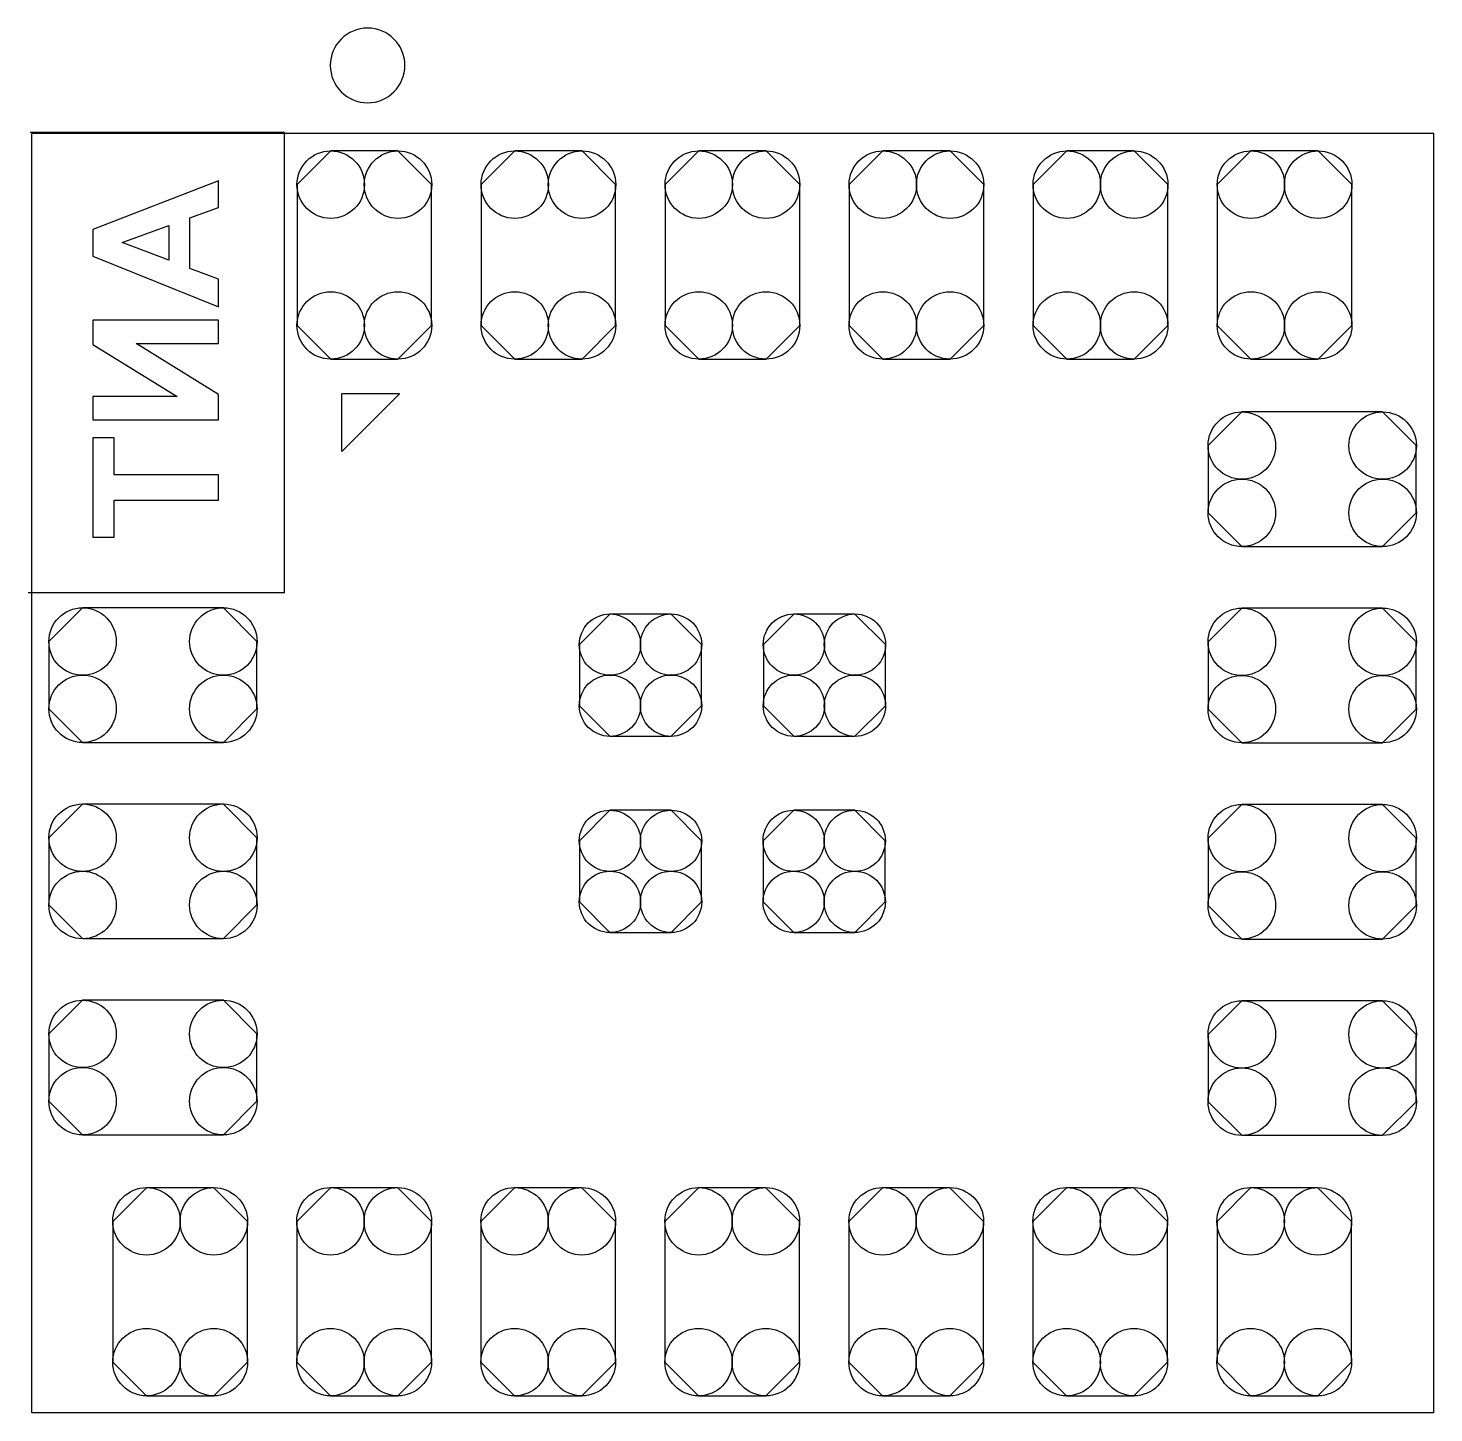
# Model space of a CAD drawing. Extents: x 91.79 to 97.53, y 79.02 to 84.66.
import ezdxf

# ---------------------------------------------------------------- set-up
doc = ezdxf.new("R2010")
doc.units = 0
doc.layers.get('0').update_dxf_attribs({"linetype": 'CONTINUOUS'})
for name, color, linetype in [('gtl', 1, 'CONTINUOUS'), ('gto', 4, 'CONTINUOUS'), ('gtp', 8, 'CONTINUOUS'), ('gts', 1, 'CONTINUOUS')]:
    doc.layers.add(name, color=color, linetype=linetype)

# ---------------------------------------------------------------- blocks, each defined once
blk = doc.blocks.new('D10')
blk.add_lwpolyline([(0.24892, -0.12446), (0.24892, 0.12446), (0.12446, 0.24892), (-0.12446, 0.24892), (-0.24892, 0.12446), (-0.24892, -0.12446), (-0.12446, -0.24892), (0.12446, -0.24892)], close=True)
for centre in [(-0.12446, 0.12446), (0.12446, 0.12446), (-0.12446, -0.12446), (0.12446, -0.12446)]:
    blk.add_circle(centre, 0.125)
blk = doc.blocks.new('D11')
blk.add_lwpolyline([(0.42418, -0.13716), (0.42418, 0.13716), (0.28702, 0.27432), (-0.28702, 0.27432), (-0.42418, 0.13716), (-0.42418, -0.13716), (-0.28702, -0.27432), (0.28702, -0.27432)], close=True)
for centre in [(-0.28702, 0.13716), (0.28702, 0.13716), (-0.28702, -0.13716), (0.28702, -0.13716)]:
    blk.add_circle(centre, 0.1375)
blk = doc.blocks.new('D12')
blk.add_lwpolyline([(0.13716, 0.42418), (-0.13716, 0.42418), (-0.27432, 0.28702), (-0.27432, -0.28702), (-0.13716, -0.42418), (0.13716, -0.42418), (0.27432, -0.28702), (0.27432, 0.28702)], close=True)
for centre in [(-0.13716, 0.28702), (0.13716, 0.28702), (-0.13716, -0.28702), (0.13716, -0.28702)]:
    blk.add_circle(centre, 0.1375)

msp = doc.modelspace()

# ---------------------------------------------------------------- linework, layer by layer
at = {"layer": 'gto', "color": 4}
msp.add_lwpolyline([(93.026686, 84.510169), (93.026686, 84.510169), (93.026686, 84.510169, 1), (93.331087, 84.510169), (93.331087, 84.510169), (93.331087, 84.510169, 1), (93.026686, 84.510169), (93.026686, 84.510169)], format="xyb", dxfattribs=at)
for points in [[(92.840686, 82.359165), (92.840686, 84.236168), (91.803684, 84.236168)], [(97.526695, 84.232168), (91.809684, 84.232168)], [(97.526695, 79.016158), (91.809684, 79.016158), (91.809684, 84.232168)], [(97.526695, 79.016158), (97.526695, 84.232168)], [(92.058384, 83.841368), (92.058384, 83.732167), (92.570685, 83.526267), (92.570685, 83.638567), (92.454485, 83.682267), (92.454485, 83.888868), (92.570685, 83.930968), (92.570685, 84.040168), (92.058384, 83.841368)], [(92.367985, 83.856968), (92.367985, 83.715767), (92.177684, 83.787568), (92.367985, 83.856968)], [(92.058384, 83.371867), (92.402285, 83.160566), (92.058384, 83.160566), (92.058384, 83.064666), (92.570685, 83.064666), (92.570685, 83.168366), (92.234584, 83.375767), (92.570685, 83.375767), (92.570685, 83.471667), (92.058384, 83.471667), (92.058384, 83.371867)], [(93.309387, 83.171866), (93.073986, 83.171866)], [(93.073986, 82.936466), (93.073986, 83.171866)], [(93.309387, 83.171866), (93.073986, 82.936466)], [(92.058384, 82.586665), (92.144884, 82.586665), (92.144884, 82.737165), (92.570685, 82.737165), (92.570685, 82.840866), (92.144884, 82.840866), (92.144884, 82.991366), (92.058384, 82.991366), (92.058384, 82.586665)], [(92.840686, 82.359165), (91.794684, 82.359165)]]:
    msp.add_lwpolyline(points, dxfattribs=at)

# ---------------------------------------------------------------- block references
at = {"layer": 'gtl'}
for name, p in [('D12', (93.165686, 83.737167)), ('D12', (93.916088, 83.737167)), ('D12', (94.666489, 83.737167)), ('D12', (95.416891, 83.737167)), ('D12', (96.167292, 83.737167)), ('D12', (96.917694, 83.737167)), ('D11', (97.030694, 82.823166)), ('D11', (92.303685, 82.024164)), ('D10', (94.291689, 82.024164)), ('D10', (95.04169, 82.024164)), ('D11', (97.030694, 82.022864)), ('D11', (92.303685, 81.224162)), ('D10', (94.291689, 81.224162)), ('D10', (95.04069, 81.224162)), ('D11', (97.030694, 81.222462)), ('D11', (92.303685, 80.424161)), ('D11', (97.030694, 80.422161)), ('D12', (92.414685, 79.510159)), ('D12', (93.164986, 79.510159)), ('D12', (93.915388, 79.510159)), ('D12', (94.665689, 79.510159)), ('D12', (95.415991, 79.510159)), ('D12', (96.166392, 79.510159)), ('D12', (96.916694, 79.510159))]:
    msp.add_blockref(name, p, dxfattribs=at)
at = {"layer": 'gtp'}
for name, p in [('D12', (93.165686, 83.737167)), ('D12', (93.916088, 83.737167)), ('D12', (94.666489, 83.737167)), ('D12', (95.416891, 83.737167)), ('D12', (96.167292, 83.737167)), ('D12', (96.917694, 83.737167)), ('D11', (97.030694, 82.823166)), ('D11', (92.303685, 82.024164)), ('D10', (94.291689, 82.024164)), ('D10', (95.04169, 82.024164)), ('D11', (97.030694, 82.022864)), ('D11', (92.303685, 81.224162)), ('D10', (94.291689, 81.224162)), ('D10', (95.04069, 81.224162)), ('D11', (97.030694, 81.222462)), ('D11', (92.303685, 80.424161)), ('D11', (97.030694, 80.422161)), ('D12', (92.414685, 79.510159)), ('D12', (93.164986, 79.510159)), ('D12', (93.915388, 79.510159)), ('D12', (94.665689, 79.510159)), ('D12', (95.415991, 79.510159)), ('D12', (96.166392, 79.510159)), ('D12', (96.916694, 79.510159))]:
    msp.add_blockref(name, p, dxfattribs=at)
at = {"layer": 'gts'}
for name, p in [('D12', (93.165686, 83.737167)), ('D12', (93.916088, 83.737167)), ('D12', (94.666489, 83.737167)), ('D12', (95.416891, 83.737167)), ('D12', (96.167292, 83.737167)), ('D12', (96.917694, 83.737167)), ('D11', (97.030694, 82.823166)), ('D11', (92.303685, 82.024164)), ('D10', (94.291689, 82.024164)), ('D10', (95.04169, 82.024164)), ('D11', (97.030694, 82.022864)), ('D11', (92.303685, 81.224162)), ('D10', (94.291689, 81.224162)), ('D10', (95.04069, 81.224162)), ('D11', (97.030694, 81.222462)), ('D11', (92.303685, 80.424161)), ('D11', (97.030694, 80.422161)), ('D12', (92.414685, 79.510159)), ('D12', (93.164986, 79.510159)), ('D12', (93.915388, 79.510159)), ('D12', (94.665689, 79.510159)), ('D12', (95.415991, 79.510159)), ('D12', (96.166392, 79.510159)), ('D12', (96.916694, 79.510159))]:
    msp.add_blockref(name, p, dxfattribs=at)

doc.saveas('drawing.dxf')
